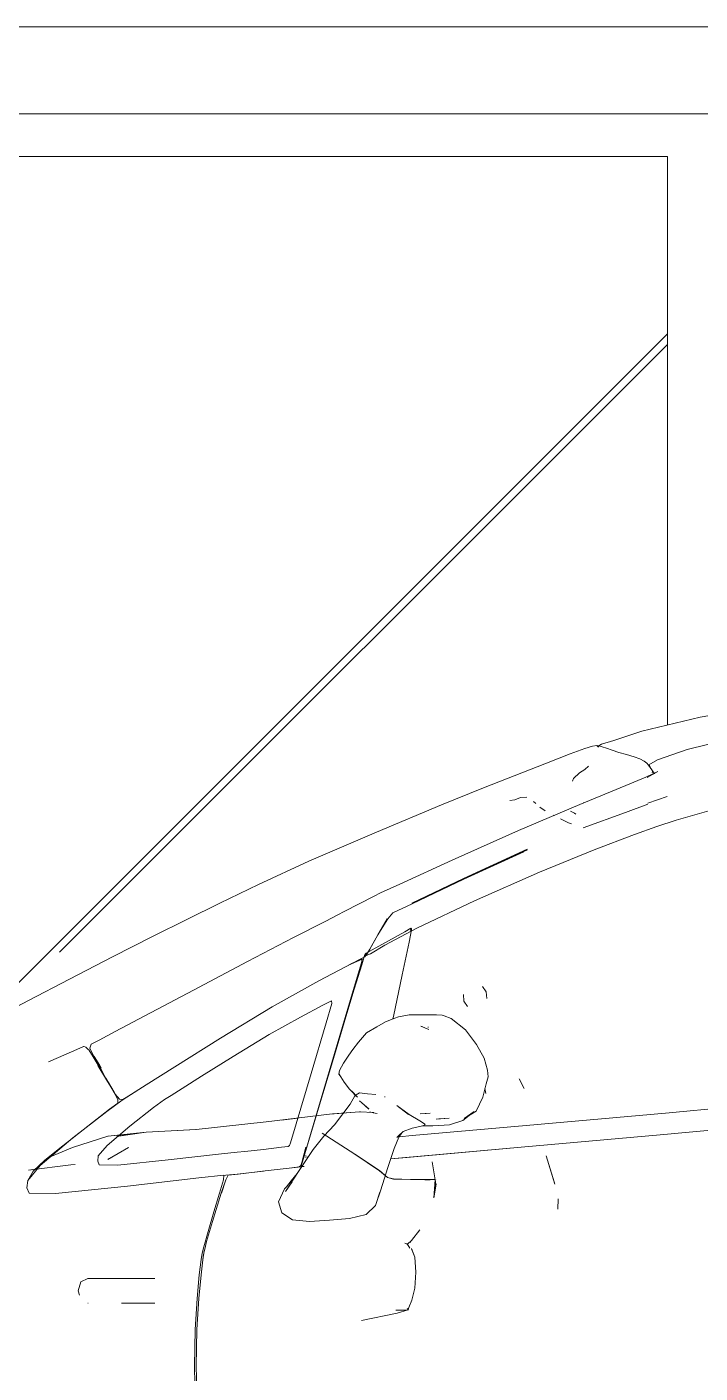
# Model space of a CAD drawing. Header units: millimetres. Extents: x -50912 to 58751, y -45352 to 5553.
# Drawn here: x 38179 to 38953, y 849 to 2399 of the extents above; entities that cross this region are included whole.
import ezdxf

# ---------------------------------------------------------------- set-up
doc = ezdxf.new("R2010")
doc.units = ezdxf.units.MM
for name, color, linetype, lineweight in [('A-DOOR', 31, 'Continuous', 9), ('A-GENM', 13, 'Continuous', 9), ('G-IMPT', 8, 'Continuous', 9)]:
    doc.layers.add(name, color=color, linetype=linetype, lineweight=lineweight)

# ---------------------------------------------------------------- blocks, each defined once
blk = doc.blocks.new('Porta correr 4 folhas - 350 x 210-3791413-D')
at = {"layer": 'A-DOOR'}
h = blk.add_hatch(dxfattribs=at)
h.set_pattern_fill('FP_14', color=256, style=0, pattern_type=2)
h.set_pattern_definition([(45, (-40507.151, 200), (969.8676610754685, 2586.313762867916), [17145, -2286, 5715, -1143]), (45, (-38986.961, 771.5), (-1883.159708588202, 266.713606795754), [3429, -377.19, 6858, -857.25]), (45, (-39935.651, 1171.55), (3661.250420559895, 4744.269308760835), [9144, -1600.2, 4572, -1143])])
h.paths.add_polyline_path([(-40894.65077199631, 250.000000000006), (-40119.6507719963, 250.000000000006), (-40119.6507719963, 397.2085192709241), (-40166.69483026078, 398.0827458983932), (-40403.05966707982, 403.6007067972524), (-40499.45843186368, 406.6420906898459), (-40501.39799273771, 408.9318183242878), (-40501.97166226533, 414.1908224562029), (-40501.97175358414, 438.6201086777461), (-40503.98222832291, 438.6201086777461), (-40504.52512555593, 408.4095241165516), (-40505.99279438047, 406.6420906898459), (-40547.34021274412, 404.6296104819492), (-40582.87779196384, 402.6102986414427), (-40622.91012826384, 395.5696736341108), (-40642.01100806416, 394.5781920910194), (-40699.66029363647, 395.1294611313099), (-40701.68912345437, 398.5778644091965), (-40788.9149602465, 394.1947249236687), (-40793.29239398785, 383.3396871221368), (-40798.12314785752, 370.5415767168946), (-40804.11401217843, 360.5639474622666), (-40807.63929754763, 352.7635867377609), (-40822.93232121754, 330.5595427354907), (-40831.56418436785, 317.5493787411256), (-40838.86830080499, 309.2707701058046), (-40844.37000257128, 302.3187504228748), (-40860.16930476382, 287.0661012130665), (-40872.54468378617, 274.3547661968535), (-40881.45730751567, 267.515572075952), (-40888.04057125079, 261.7402701871579), (-40894.65077199631, 257.6384532526411), (-40894.65077199631, 251.3893261555215)])
h.paths.add_polyline_path([(-40855.83443889619, 1071.06472476778), (-40847.14408513007, 1081.756697944189), (-40850.11451419871, 1080.988396025438), (-40855.03221578111, 1072.456526039715)])
h.paths.add_polyline_path([(-40832.39513595005, 1097.379798144827), (-40828.5539389141, 1099.145336202029), (-40817.67059630722, 1109.031749388586), (-40832.02105233289, 1097.675821258223)])
h.paths.add_polyline_path([(-40803.7681639674, 1120.033108363216), (-40747.09741540411, 1163.731220783026), (-40746.33451882045, 1164.307978919866), (-40750.41564891017, 1164.650561404538), (-40757.18404924301, 1173.813212932556), (-40768.41787220694, 1193.576450745578), (-40784.46413808958, 1222.93607703003), (-40785.80559032235, 1221.665272623653), (-40784.24396845861, 1219.385050873823), (-40757.1873168008, 1173.501613431986), (-40752.19367200747, 1163.32271753836), (-40752.04167149367, 1160.181088217484), (-40774.21332863958, 1143.321573447193), (-40803.46794600366, 1120.270678559067)])
h.paths.add_polyline_path([(-40823.08908867891, 1211.562907849101), (-40817.31344248378, 1214.734906123176), (-40793.33365934467, 1231.907001902247), (-40765.86085443985, 1248.190226536144), (-40609.87889929648, 1331.742399780002), (-40516.79818291334, 1378.87884951825), (-40430.07248719213, 1421.614546590868), (-40319.49211037756, 1474.079024557653), (-40285.64016054395, 1489.306274849513), (-40339.04734384541, 1465.332647048386), (-40426.77345992803, 1423.803611660283), (-40491.69648088696, 1392.118492814753), (-40613.16185245879, 1330.633145008994), (-40652.021009834, 1310.05106125521), (-40772.05555667364, 1245.599247861912), (-40803.3801886352, 1225.990715984139), (-40822.30825714191, 1212.134511925267)])
h.paths.add_polyline_path([(-40894.65077199631, 1257.387711608022), (-40795.45682148477, 1309.221081728709), (-40696.74906967679, 1359.77235827509), (-40615.78086941321, 1399.305581759137), (-40572.15751255419, 1420.041547451002), (-40516.06311221886, 1445.463537959919), (-40413.32174384, 1489.380728364973), (-40331.30951515561, 1523.166259280256), (-40218.86321661469, 1566.747015918273), (-40205.63105543479, 1571.069956673112), (-40200.52410958982, 1571.823930359554), (-40197.81266277447, 1571.446920686631), (-40193.24290660074, 1573.917000649051), (-40143.06098774246, 1589.70596693177), (-40119.6507719963, 1595.331955960818), (-40119.6507719963, 2250.00000000001), (-40894.65077199631, 2250.00000000001), (-40894.65077199631, 1275.686964456844)])
h.paths.add_polyline_path([(-40490.02332816771, 1260.379612323062), (-40489.21995533067, 1260.663574938851), (-40468.94306789301, 1328.157674476114), (-40471.87814472923, 1325.955044401384), (-40471.25603539248, 1325.225216467671), (-40472.67291190718, 1318.855873299087), (-40489.73360970001, 1261.35605377551)])
h.paths.add_polyline_path([(-40464.45476834521, 1333.845303768546), (-40463.66895470187, 1334.606037967127), (-40464.14391892676, 1334.291193568476)])
h.paths.add_polyline_path([(-40339.30355491913, 1452.358452144262), (-40261.80467483062, 1486.325040618753), (-40323.18872911265, 1459.68467013882), (-40334.21364985918, 1454.672455068563)])
h.paths.add_polyline_path([(-40216.97825833516, 1505.664754957025), (-40215.95399568793, 1505.742449273613), (-40216.97106156286, 1505.667750493803)])
for p, q in [((-38220.65077199631, 2398.999999999984), (-41918.65077199631, 2398.999999999984)), ((-41818.65077199631, 2298.999999999984), (-38320.65077199631, 2298.999999999984)), ((-40894.65077199631, 2250.000000000008), (-40119.6507719963, 2250.000000000008)), ((-40119.6507719963, 2250.000000000008), (-40119.6507719963, 1595.227221466765))]:
    blk.add_line(p, q, dxfattribs=at)
blk = doc.blocks.new('CRT_Fiat Punto - Punto_dwg-985961-D')
at = {"layer": 'G-IMPT'}
for p, q in [((-39965.31840309646, 1625.364737382866), (-40082.23860210724, 1604.322922111295)), ((-40082.23860210724, 1604.322922111295), (-40149.0732578401, 1588.261086372969)), ((-40149.0732578401, 1588.261086372969), (-40181.57802550605, 1577.705180806422)), ((-40030.47404851111, 1583.773771775032), (-40096.93305293824, 1567.146307378819)), ((-40231.78188370644, 1562.084825815034), (-40214.68465256446, 1568.255008950557)), ((-40206.07644006049, 1571.069911013716), (-40214.68465256446, 1568.255008950557)), ((-40200.96012155627, 1571.823930359561), (-40206.0764400605, 1571.069911013716)), ((-40200.96012155627, 1571.823930359561), (-40200.52380032164, 1571.823976018956)), ((-40199.15303752449, 1569.679600680242), (-40200.96012155627, 1571.823930359561)), ((-40200.96012155627, 1571.823930359561), (-40200.52380032163, 1571.823930359561)), ((-40198.69130592742, 1571.446920686636), (-40200.52380032163, 1571.823976018956)), ((-40198.69130592742, 1571.446920686636), (-40194.93970125558, 1570.315937327277)), ((-40198.48656917396, 1571.296107685587), (-40195.50864022002, 1573.181201709593)), ((-40198.48656917396, 1571.296107685587), (-40198.43261317885, 1570.89293582168)), ((-40181.57802550605, 1577.705180806422), (-40195.50864022002, 1573.181201709593)), ((-40194.93970125558, 1570.315937327277), (-40189.67969261684, 1568.556634952653)), ((-40189.67969261684, 1568.556634952653), (-40183.32242008628, 1566.294622574535)), ((-40175.73074565343, 1563.781300854071), (-40183.32242008628, 1566.294622574535)), ((-40096.93305293824, 1567.146307378819), (-40131.01923395305, 1555.459464112314)), ((-40296.12383293833, 1536.989460253711), (-40260.93815072105, 1550.81266122716)), ((-40231.78188370644, 1562.084825815034), (-40260.93815072105, 1550.81266122716)), ((-40175.73074565343, 1563.781300854071), (-40166.76775960475, 1561.268024793008)), ((-40166.76775960475, 1561.268024793008), (-40158.10863686883, 1558.77986140242)), ((-40158.10863686883, 1558.77986140242), (-40151.42857520387, 1556.34196901218)), ((-40151.42857520387, 1556.34196901218), (-40146.57995776691, 1553.875219880602)), ((-40146.57995776691, 1553.875219880602), (-40143.41512205554, 1551.300577584774)), ((-40143.41512205554, 1551.300577584774), (-40141.67846674375, 1549.139107207355)), ((-40131.01923395305, 1555.459464112314), (-40141.04087887011, 1549.553192313776)), ((-40296.12383293833, 1536.989460253711), (-40331.3095151556, 1523.166259280262)), ((-40220.93973935588, 1540.41227157995), (-40227.63404675391, 1533.719653579767)), ((-40214.70720830849, 1543.969275885324), (-40220.93973935588, 1540.41227157995)), ((-40210.51503607771, 1547.845987315535), (-40214.70720830849, 1543.969275885324)), ((-40167.5754287466, 1525.668896700924), (-40144.39312359231, 1535.142354851228)), ((-40130.78863114899, 1541.90711470478), (-40144.39312359231, 1535.142354851228)), ((-40130.788631149, 1541.90711470478), (-40143.11913498946, 1534.867165642232)), ((-40143.11913498946, 1534.867165642232), (-40137.58400563082, 1538.180120449996)), ((-40141.67846674375, 1549.139107207355), (-40139.62511782757, 1546.421140052227)), ((-40140.5532821283, 1548.731140460651), (-40141.04087887011, 1549.553192313776)), ((-40139.57594265285, 1547.276386289784), (-40140.5532821283, 1548.731140460651)), ((-40139.62511782757, 1546.421140052227), (-40135.13960677596, 1539.939970737431)), ((-40138.26707026772, 1545.014967483872), (-40139.57594265285, 1547.276386289784)), ((-40136.78487479693, 1541.772693428642), (-40138.26707026772, 1545.014967483872)), ((-40137.1492256584, 1540.13471751265), (-40136.78487479693, 1541.772693428642)), ((-40135.13960677596, 1539.939970737431), (-40134.71747438872, 1539.33992190664)), ((-40331.3095151556, 1523.166259280262), (-40379.67377892495, 1503.499750822062)), ((-40227.6340467539, 1533.719653579767), (-40228.91327360941, 1530.673054541138)), ((-40167.5754287466, 1525.668896700924), (-40220.38363068309, 1503.91794527456)), ((-40454.39516013907, 1472.146079481552), (-40379.67377892495, 1503.49961384386)), ((-40301.09541114182, 1508.645428321038), (-40295.4442840753, 1509.379448849299)), ((-40295.4442840753, 1509.379448849299), (-40288.72518362261, 1511.888798201888)), ((-40220.38363068309, 1503.91794527456), (-40290.96683190794, 1473.938895856409)), ((-40281.35114472395, 1512.458307908843), (-40288.72518362261, 1511.888798201888)), ((-40273.73529363832, 1507.372718181403), (-40271.25520147468, 1505.076672980215)), ((-40216.80667321953, 1505.667750493805), (-40216.10563994684, 1505.679989148323)), ((-40168.12016822859, 1494.738214050002), (-40142.13339418425, 1504.226237549182)), ((-40120.04015705931, 1513.151965526743), (-40142.2477024943, 1505.389091170342)), ((-40266.57964365399, 1500.748087029097), (-40260.5862537186, 1496.700335483256)), ((-40250.81055187438, 1491.58268345727), (-40250.19557575698, 1491.255813788425)), ((-40231.35117857811, 1496.094161277409), (-40226.52125866579, 1494.072271688425)), ((-40226.52452331295, 1494.069121189766), (-40225.14944479659, 1492.863484709998)), ((-40226.52125866579, 1494.072271688425), (-40225.14944479659, 1492.863484709998)), ((-40168.12016822859, 1494.738214050002), (-40216.5240415282, 1477.065377671053)), ((-40072.06317632808, 1496.653260640967), (-40109.68684225439, 1485.879422754105)), ((-40290.96683190794, 1473.938895856409), (-40367.47408926797, 1439.78141768715)), ((-40242.85456237194, 1487.353947445551), (-40233.52570754417, 1482.61413636084)), ((-40233.52570754417, 1482.61413636084), (-40230.17800593236, 1481.569083993905)), ((-40233.52260270492, 1482.617241200099), (-40230.17800593236, 1481.569083993905)), ((-40132.08022145089, 1478.690989319952), (-40157.43874496908, 1469.202874501976)), ((-40109.68684225439, 1485.879422754105), (-40132.08022145089, 1478.690989319952)), ((-40532.28909350328, 1438.442866691471), (-40454.39516013907, 1472.146079481552)), ((-40157.43874496908, 1469.202874501976), (-40203.95768405258, 1451.530129441823)), ((-40281.1951722106, 1452.403411142715), (-40354.46705008493, 1418.567009880319)), ((-40280.78414628404, 1451.505792981163), (-40354.46705008493, 1418.567009880319)), ((-40280.78414628404, 1451.505792981163), (-40354.46705008493, 1418.567009880319)), ((-40280.78414628404, 1451.505792981163), (-40354.33975167533, 1418.357113614555)), ((-40284.8772486703, 1449.189783378823), (-40354.03808001383, 1417.854312292259)), ((-40203.95768405258, 1451.530129441823), (-40266.96121926699, 1425.970453433132)), ((-40532.28909350328, 1438.442866691471), (-40590.17156163578, 1411.727140312349)), ((-40427.77038728646, 1412.280166975592), (-40367.47408926797, 1439.78141768715)), ((-40266.96121926699, 1425.970453433132), (-40341.77337137001, 1392.821774066523)), ((-40634.77572808472, 1390.092300742378), (-40590.17156163578, 1411.727140312349)), ((-40427.77038728646, 1412.280166975592), (-40449.72077897578, 1402.270302183957)), ((-40413.92449359078, 1390.209234467986), (-40354.46705008493, 1418.567009880319)), ((-40413.92449359078, 1390.209234467986), (-40354.33975167533, 1418.357113614555)), ((-40354.46705008493, 1418.567009880319), (-40413.39657959801, 1389.631049474867)), ((-40354.46705008493, 1418.567009880319), (-40413.3965339386, 1389.631049474867)), ((-40413.3965339386, 1389.631049474867), (-40354.03808001383, 1417.854312292259)), ((-40474.54661709382, 1389.601507842509), (-40457.31599201222, 1398.470892119406)), ((-40457.31599201222, 1398.470892119406), (-40449.72077897578, 1402.270302183957)), ((-40634.77572808472, 1390.092300742378), (-40672.83576090509, 1371.631885357955)), ((-40491.68889123475, 1380.734589173258), (-40499.01900578978, 1376.943123844457)), ((-40491.68889123475, 1380.734589173258), (-40474.54661709382, 1389.601507842509)), ((-40435.66900704162, 1379.048844093423), (-40413.39657959801, 1389.631049474867)), ((-40341.77337137001, 1392.821774066523), (-40407.94288378082, 1361.582525184574)), ((-40711.55748976274, 1352.428294735398), (-40672.83576090509, 1371.631885357955)), ((-40512.94005485927, 1369.742362372072), (-40549.85536084062, 1350.648011866077)), ((-40499.01900578978, 1376.943123844457), (-40512.94005485927, 1369.742362372072)), ((-40453.07048960125, 1353.762713555298), (-40442.33642105253, 1372.298969204553)), ((-40453.07048960125, 1353.762713555298), (-40441.65783103692, 1372.122906554828)), ((-40435.66900704162, 1379.048844093423), (-40441.65783103692, 1372.122906554828)), ((-40758.14770317099, 1328.564089258925), (-40711.55748976274, 1352.428294735398)), ((-40602.84935087919, 1323.033114905774), (-40549.85536084062, 1350.648011866077)), ((-40463.36641053928, 1335.406470093943), (-40453.07048960125, 1353.762713555298)), ((-40453.07048960125, 1353.762713555298), (-40462.06799415696, 1337.451189383357)), ((-40407.94288378082, 1361.582525184574), (-40445.01840859978, 1341.751346097165)), ((-40422.00383325455, 1357.429483060344), (-40440.71574061893, 1347.033864820525)), ((-40414.86174411228, 1361.397421973479), (-40422.00383325455, 1357.429483060344)), ((-40417.05179727464, 1345.269014828696), (-40414.05028524016, 1359.554106301268)), ((-40415.20600760949, 1359.772358275093), (-40415.4084697782, 1358.816569999139)), ((-40414.86099890321, 1359.772358275093), (-40415.4084697782, 1358.816569999139)), ((-40414.86174411228, 1361.397421973479), (-40414.35040448202, 1360.663766720424)), ((-40414.86174411228, 1361.397421973479), (-40414.35040448202, 1360.663812379825)), ((-40414.86174411228, 1361.397421973479), (-40414.05028524016, 1359.554106301268)), ((-40414.35040448202, 1360.663812379825), (-40414.05028524016, 1359.554106301268)), ((-40463.36641053928, 1335.406470093943), (-40468.11608405458, 1328.593425423979)), ((-40459.41075400498, 1336.647629587582), (-40466.5018872559, 1332.707976673282)), ((-40466.23998493255, 1330.03692455254), (-40462.06799415696, 1337.451189383357)), ((-40461.5880681945, 1331.759151493664), (-40445.01840859978, 1341.751346097165)), ((-40440.71574061893, 1347.033864820525), (-40459.41075400498, 1336.647629587582)), ((-40424.96484540047, 1307.60841044708), (-40417.05179727464, 1345.269014828696)), ((-40807.6485207466, 1302.900264156867), (-40758.14770317099, 1328.564089258925)), ((-40665.00663475804, 1290.271102175367), (-40602.84935087919, 1323.033114905774)), ((-40520.87255388987, 1300.795046161311), (-40482.29351065992, 1321.123113678604)), ((-40486.59622430018, 1318.855873299087), (-40471.17389413033, 1325.713070609684)), ((-40486.59622430018, 1318.855873299087), (-40482.38103464575, 1321.076924316582)), ((-40482.29351065992, 1321.123113678604), (-40468.11608405458, 1328.593425423979)), ((-40471.87814472923, 1321.534482050672), (-40481.27379926047, 1289.86824928156)), ((-40480.0313156442, 1291.249172201238), (-40471.57976054459, 1319.380910749602)), ((-40477.15432355997, 1323.830962195524), (-40472.63175314046, 1326.213977066844)), ((-40472.63175314046, 1326.213977066844), (-40471.17389413033, 1325.713070609684)), ((-40471.17389413033, 1325.713070609684), (-40472.63175314046, 1326.213977066844)), ((-40471.17389413033, 1325.713070609684), (-40471.87814472923, 1321.534482050672)), ((-40471.57976054459, 1319.380910749602), (-40468.37410532885, 1330.051581220216)), ((-40471.17389413033, 1325.713070609684), (-40471.56894730013, 1323.369068832298)), ((-40466.5018872559, 1332.707976673282), (-40468.37410532885, 1330.051581220216)), ((-40467.47717205832, 1331.446064981951), (-40468.37410532885, 1330.051581220216)), ((-40467.47717205832, 1331.446064981951), (-40468.37410532885, 1330.051581220216)), ((-40466.5018872559, 1332.707976673282), (-40467.47717205832, 1331.446064981951)), ((-40466.5018872559, 1332.707976673282), (-40467.47717205832, 1331.446064981951)), ((-40461.5880681945, 1331.759151493664), (-40466.23998493255, 1330.03692455254)), ((-40807.6485207466, 1302.900264156867), (-40855.10215342516, 1278.297905976355)), ((-40434.98032629841, 1259.9416396853), (-40424.96484540047, 1307.60841044708)), ((-40720.90871769693, 1260.676938676786), (-40665.00663475804, 1290.271102175367)), ((-40520.87255388987, 1300.795046161311), (-40574.53367343447, 1270.936469072336)), ((-40481.27379926047, 1289.86824928156), (-40505.88996940973, 1206.904090578292)), ((-40491.55871628289, 1252.878701114417), (-40480.0313156442, 1291.249172201238)), ((-40328.15801198929, 1288.175472653992), (-40332.40474720409, 1294.290248106568)), ((-40328.11175901622, 1288.04301473209), (-40328.15801198929, 1288.175472653992)), ((-40328.15801198929, 1288.175472653992), (-40327.59064827417, 1280.508665677005)), ((-40328.15801198929, 1288.175472653992), (-40328.11175901622, 1288.04301473209)), ((-40855.10215342516, 1278.297905976355), (-40899.34949165636, 1254.903398756553)), ((-40574.53367343447, 1270.936469072336), (-40633.95714634607, 1234.874628611912)), ((-40541.9112643222, 1259.152439771095), (-40516.14050490331, 1272.731499928135)), ((-40516.14050490331, 1272.731499928135), (-40506.36532943212, 1277.882199961205)), ((-40505.83778071454, 1274.606571713645), (-40512.41474345235, 1252.440188228536)), ((-40506.36532943212, 1277.882199961205), (-40505.83778071454, 1274.606571713645)), ((-40353.91342984948, 1277.310932367316), (-40354.48079356459, 1284.977762174003)), ((-40353.91342984948, 1277.310932367316), (-40349.66674029408, 1271.19617974444)), ((-40353.91342984948, 1277.310932367316), (-40353.86717687641, 1277.178474445415)), ((-40353.91342984948, 1277.310932367316), (-40353.86717687641, 1277.178474445415)), ((-40755.13655700292, 1242.565772049559), (-40720.90871769693, 1260.676938676786)), ((-40578.14104005898, 1238.953816655247), (-40541.9112643222, 1259.152439771095)), ((-40489.21995533067, 1260.663574938853), (-40490.02332816771, 1260.379612323064)), ((-40444.03668582185, 1253.667375945511), (-40433.26978816392, 1258.028784745576)), ((-40434.98032629841, 1259.9416396853), (-40435.57876129588, 1257.093475796161)), ((-40433.26978816392, 1258.028784745576), (-40429.01081622969, 1259.482602898731)), ((-40429.01081622969, 1259.482602898731), (-40416.86021042862, 1261.618869286874)), ((-40416.86021042862, 1261.618869286874), (-40405.11547104183, 1261.618869286874)), ((-40416.86021042862, 1261.618869286874), (-40413.84422436406, 1261.618869286874)), ((-40413.84422436406, 1261.618869286874), (-40410.12733866274, 1261.618869286874)), ((-40406.80706052496, 1261.618869286874), (-40395.06236679757, 1261.618914946275)), ((-40405.11547104183, 1261.618869286874), (-40395.63260705494, 1261.618914946275)), ((-40395.63260705494, 1261.618914946275), (-40392.61675796859, 1261.618914946275)), ((-40395.06236679757, 1261.618914946275), (-40385.57959412949, 1261.618914946275)), ((-40392.61675796859, 1261.618914946275), (-40385.57959412949, 1261.618914946275)), ((-40385.57959412949, 1261.618914946275), (-40378.80985740124, 1261.367582774228)), ((-40378.80985740124, 1261.367582774228), (-40376.59610700984, 1260.613586258089)), ((-40368.51964388831, 1257.353619185025), (-40376.59610700984, 1260.613586258089)), ((-40368.51964388831, 1257.353619185025), (-40352.24325462533, 1244.645763226139)), ((-40773.74066252186, 1232.72676473595), (-40755.13655700292, 1242.565772049559)), ((-40512.41474345235, 1252.440188228536), (-40529.64605342496, 1194.365311380799)), ((-40503.99227339109, 1211.491810198731), (-40491.55871628289, 1252.878701114417)), ((-40466.17629006835, 1240.922786998631), (-40475.35433189508, 1230.295789744941)), ((-40454.15695504477, 1247.908538352356), (-40466.17629006835, 1240.922786998631)), ((-40444.03668582185, 1253.667375945511), (-40454.15695504477, 1247.908538352356)), ((-40394.18899377788, 1244.909674563123), (-40403.50529227041, 1248.549641999863)), ((-40403.50529227041, 1248.549641999863), (-40401.29154187901, 1247.795668313425)), ((-40395.30889505747, 1247.544336141378), (-40394.52185081017, 1247.544336141378)), ((-40339.33429183535, 1227.417991857095), (-40352.24325462533, 1244.645763226139)), ((-40802.9720849103, 1220.286587014619), (-40791.84817639701, 1225.15346821193)), ((-40790.4438758641, 1225.229103009458), (-40791.84817639701, 1225.15346821193)), ((-40789.3266816438, 1224.984322961435), (-40787.72385403593, 1223.482904882881)), ((-40784.23638899806, 1223.516122097009), (-40782.77081354919, 1227.94935313463)), ((-40773.74066252186, 1232.72676473595), (-40782.77081354919, 1227.94935313463)), ((-40633.95714634607, 1234.874628611912), (-40686.47477185546, 1201.872013668662)), ((-40619.29317316514, 1213.944633213052), (-40578.14104005898, 1238.953816655247)), ((-40481.57300531431, 1221.975368444612), (-40475.35433189508, 1230.295789744941)), ((-40339.33429183535, 1227.417991857095), (-40330.55654597599, 1211.940710598308)), ((-40831.82015096908, 1207.696555139658), (-40802.9720849103, 1220.286587014619)), ((-40786.13737249357, 1221.979660428293), (-40787.72385403593, 1223.482904882881)), ((-40785.37358203595, 1221.255913265225), (-40786.13737249357, 1221.979660428293)), ((-40780.63870216653, 1213.553263658561), (-40785.37358203595, 1221.255913265225)), ((-40784.23638899806, 1223.516122097009), (-40780.14612855003, 1214.709633644799)), ((-40773.80915162315, 1201.829984190168), (-40780.63870216653, 1213.553263658561)), ((-40779.4668993028, 1213.605292545844), (-40780.14612855003, 1214.709633644799)), ((-40771.37358786236, 1200.499537738143), (-40779.4668993028, 1213.605292545844)), ((-40776.03520888689, 1208.048310581054), (-40779.4668993028, 1213.605292545844)), ((-40776.77345124594, 1209.455149793569), (-40779.40955109531, 1213.860505766964)), ((-40772.87249467387, 1203.248895731365), (-40779.40955109531, 1213.860505766964)), ((-40771.75447858436, 1199.890692457345), (-40776.77345124594, 1209.455149793569)), ((-40655.83548750084, 1190.974735591569), (-40619.29317316514, 1213.944633213052)), ((-40503.99227339109, 1211.491810198731), (-40516.18474886275, 1170.907611550204)), ((-40492.52719783458, 1205.927572972051), (-40486.26158655126, 1215.323798245797)), ((-40486.26158655126, 1215.323798245797), (-40481.57300531431, 1221.975368444612)), ((-40330.55654597599, 1211.940710598308), (-40326.64622922675, 1198.20494737751)), ((-40775.22294931145, 1203.494977072312), (-40765.21176039719, 1187.055492429454)), ((-40775.22294931145, 1203.494977072312), (-40765.37677347191, 1187.393235017633)), ((-40765.21176039719, 1187.055492429454), (-40773.80915162315, 1201.829984190168)), ((-40770.44770653168, 1196.143562406781), (-40772.33261791807, 1199.285248801912)), ((-40772.33261791807, 1199.285248801912), (-40764.84274111943, 1186.41931999724)), ((-40772.33261791807, 1199.285248801912), (-40770.44770653168, 1196.143562406781)), ((-40765.79610940943, 1188.614989265905), (-40771.75447858436, 1199.890692457345)), ((-40686.47477185546, 1201.872013668662), (-40719.41830353399, 1181.191250109409)), ((-40529.64605342496, 1194.365311380799), (-40546.86165656368, 1136.343068407407)), ((-40505.88996940973, 1206.904090578292), (-40530.48376645258, 1124.015201397347)), ((-40497.22212572824, 1197.451361795979), (-40497.86870850385, 1193.424111321125)), ((-40495.45807477593, 1190.269183699744), (-40497.86870850385, 1193.424111321125)), ((-40495.52240887174, 1190.317947939865), (-40497.59004918039, 1193.537369464964)), ((-40495.45807477593, 1190.269183699744), (-40497.59004918039, 1193.537369464964)), ((-40497.22212572824, 1197.451361795979), (-40492.52719783458, 1205.927572972051)), ((-40326.64622922675, 1198.20494737751), (-40326.16178298359, 1190.471957098974)), ((-40765.96797139428, 1188.950357565239), (-40760.34163738242, 1179.075804408059)), ((-40760.34163738242, 1179.075804408059), (-40765.79610940943, 1188.614989265905)), ((-40765.37677347191, 1187.393235017633), (-40757.31953295815, 1173.752991263438)), ((-40765.21176039719, 1187.055492429454), (-40757.31953295815, 1173.752991263438)), ((-40765.21176039719, 1187.055492429454), (-40757.31953295815, 1173.752991263438)), ((-40764.84274111943, 1186.41931999724), (-40757.31953295815, 1173.752991263438)), ((-40764.37153610252, 1185.633886983607), (-40757.31953295815, 1173.752991263438)), ((-40763.04887457834, 1183.640466031062), (-40760.34163738242, 1179.075804408059)), ((-40760.34154606362, 1179.075804408059), (-40763.04887457834, 1183.640466031062)), ((-40760.34163738242, 1179.075804408059), (-40756.43967630354, 1172.572604432347)), ((-40755.13911392937, 1170.40487871701), (-40760.18365585544, 1178.865200421582)), ((-40719.41830353399, 1181.191250109409), (-40737.72562294733, 1169.710490548696)), ((-40719.41830353399, 1181.154902820223), (-40736.36679917766, 1170.495398479219)), ((-40678.23617220147, 1176.894084086357), (-40655.83548750084, 1190.974735591569)), ((-40491.68245325923, 1184.339054864255), (-40495.52240887174, 1190.317947939865)), ((-40485.50784116182, 1176.34299794765), (-40491.68245325923, 1184.339054864255)), ((-40332.30365729058, 1166.814063625298), (-40328.31151889499, 1182.191670412002)), ((-40328.31151889499, 1182.191670412002), (-40326.16178298359, 1190.471957098974)), ((-40284.62953536526, 1176.759297535012), (-40290.35673099362, 1188.182800207043)), ((-40764.89269250397, 1150.513063945255), (-40747.18250673512, 1163.677582401865)), ((-40757.31953295815, 1173.752991263438), (-40752.23015350044, 1164.076736884204)), ((-40756.43967630354, 1172.572604432347), (-40755.13911392937, 1170.40487871701)), ((-40750.41564891017, 1164.65056140454), (-40755.13911392937, 1170.40487871701)), ((-40752.23015350044, 1164.076736884204), (-40752.04167149367, 1160.181088217485)), ((-40746.33461166111, 1164.30797891987), (-40750.41564891017, 1164.65056140454)), ((-40736.36679917766, 1170.495398479219), (-40747.18250673512, 1163.677582401865)), ((-40737.72562294733, 1169.710490548696), (-40746.33461166111, 1164.30797891987)), ((-40710.94793676123, 1154.891560776093), (-40698.55086151431, 1164.10673511057)), ((-40698.55086151431, 1164.10673511057), (-40690.97980230094, 1168.879192666897)), ((-40690.97980230094, 1168.879192666897), (-40678.23617220147, 1176.894084086357)), ((-40516.18474886275, 1170.907611550204), (-40526.98863063539, 1134.945205850008)), ((-40485.50784116182, 1176.34299794765), (-40476.43545518869, 1167.072039240169)), ((-40479.3639578412, 1168.290528841281), (-40484.76866112126, 1158.775806007446)), ((-40482.77156458695, 1173.867345232898), (-40476.43545518869, 1167.072039240169)), ((-40482.77156458695, 1173.867345232898), (-40478.37374214929, 1168.210570810082)), ((-40479.3639578412, 1168.290528841281), (-40477.96381231376, 1169.626911015418)), ((-40477.96381231376, 1169.626911015418), (-40473.96162884997, 1171.886914379898)), ((-40463.38682336414, 1153.369308955765), (-40474.17622803403, 1162.811446397209)), ((-40464.81883608071, 1170.96831572365), (-40473.96162884997, 1171.886914379898)), ((-40464.81883608071, 1170.96831572365), (-40455.43655975392, 1170.196922975782)), ((-40444.77191213919, 1167.02239823998), (-40444.99780745543, 1167.829871315874)), ((-40339.99543995984, 1150.876786732524), (-40332.30365729058, 1166.814063625298)), ((-40328.58501870616, 1171.129219452289), (-40329.66866346985, 1176.963987011062)), ((-40803.76816396793, 1120.033108362813), (-40764.89269250397, 1150.513063945255)), ((-40761.86593082081, 1152.995348687983), (-40786.81495800237, 1133.448616253095)), ((-40752.04167149367, 1160.181088217485), (-40761.86593082081, 1152.995348687983)), ((-40738.16970628011, 1133.548473362781), (-40710.94793676123, 1154.891560776093)), ((-40508.73377387364, 1147.244227533574), (-40581.63275142113, 1138.408517064812)), ((-40508.73377387364, 1147.244227533574), (-40533.79104904942, 1144.207163969202)), ((-40473.92309231565, 1150.189498601045), (-40508.73377387364, 1147.244227533574)), ((-40492.53602750909, 1148.614690609579), (-40508.73377387364, 1147.244227533574)), ((-40504.97093698918, 1147.612379282726), (-40508.73377387364, 1147.244227533574)), ((-40504.97093698918, 1147.612379282726), (-40473.92309231565, 1150.189498601045)), ((-40502.88224769673, 1135.079969571653), (-40484.76866112126, 1158.775806007446)), ((-40457.6961978432, 1149.313796951908), (-40473.92309231565, 1150.189498601045)), ((-40472.8829255046, 1150.189498601045), (-40473.92309231565, 1150.189498601045)), ((-40463.23370326286, 1153.2420740248), (-40472.08443390232, 1161.060693745396)), ((-40462.11936098294, 1149.914651837554), (-40458.2411427925, 1149.090100132233)), ((-40458.2411427925, 1149.090100132233), (-40453.8460601843, 1148.007161877432)), ((-40417.82362378681, 1147.097181433097), (-40431.10128623876, 1157.334350137074)), ((-40431.10128623876, 1157.334350137074), (-40417.03691230996, 1146.807118674269)), ((-40417.03691230996, 1146.807118674269), (-40404.51011870519, 1139.554978961063)), ((-40392.83665364313, 1148.587150416885), (-40404.18132535958, 1147.745008427381)), ((-40404.18132535958, 1147.745008427381), (-40397.38816535869, 1147.99596390937)), ((-40355.3546231783, 1140.210522394093), (-40342.00093782391, 1150.277929445665)), ((-40353.54591733194, 1142.332417485815), (-40339.99543995984, 1150.876786732524)), ((-40342.00093782391, 1150.277929445665), (-40353.54591733194, 1142.332417485815)), ((-40122.01029171742, 1148.682875350793), (-40282.14949934802, 1134.377682326991)), ((-39979.36239010279, 1161.749888156861), (-40122.01029171742, 1148.682875350793)), ((-40815.44011486615, 1110.796793432869), (-40786.81495800237, 1133.448616253095)), ((-40764.59618035477, 1111.277278722993), (-40738.16970628011, 1133.548473362781)), ((-40662.08653343529, 1129.572806596051), (-40581.63275142113, 1138.408517064812)), ((-40545.1466487185, 1142.830810085369), (-40563.74357132967, 1140.576772658091)), ((-40546.86165656368, 1136.343068407407), (-40553.39181841561, 1114.33462078988)), ((-40534.70401921489, 1109.263756219218), (-40526.98863063539, 1134.945205850008)), ((-40502.88224769673, 1135.079969571653), (-40515.08485955538, 1122.169682659044)), ((-40423.77655949304, 1127.453696727782), (-40413.34735876389, 1131.399684883952)), ((-40282.14949934802, 1134.377682326991), (-40413.46977161759, 1122.772911833536)), ((-40401.2540555109, 1134.132148898854), (-40413.34735876389, 1131.399684883952)), ((-40410.14322788454, 1142.816156248505), (-40409.40060387047, 1142.751145188812)), ((-40399.44210784708, 1136.408452669442), (-40404.51011870519, 1139.554978961063)), ((-40401.48827437834, 1134.089862843538), (-40399.8085701984, 1133.942822193179)), ((-40401.2540555109, 1134.132148898854), (-40398.32874901646, 1135.576835171837)), ((-40396.79258413385, 1133.942822193179), (-40399.8085701984, 1133.942822193179)), ((-40399.44210784708, 1136.408452669442), (-40398.32874901646, 1135.576835171837)), ((-40396.79258413385, 1133.942822193179), (-40389.75546595415, 1133.942822193179)), ((-40382.96230595326, 1134.193777675168), (-40389.75546595415, 1133.942822193179)), ((-40370.84160705977, 1142.883606358174), (-40386.01002530142, 1141.722248082392)), ((-40370.32803011886, 1135.196104257747), (-40382.96230595326, 1134.193777675168)), ((-40370.84160705977, 1142.883606358174), (-40382.73547004978, 1141.973203564381)), ((-40370.32803011886, 1135.196104257747), (-40355.3546231783, 1140.210522394093)), ((-39985.394202424, 1136.616830760127), (-40128.04210403863, 1123.549783709507)), ((-39985.39421383884, 1136.616807930426), (-40128.04210403863, 1123.549795124358)), ((-40128.04210403863, 1123.549749464957), (-39985.39421383884, 1136.616807930426)), ((-40841.53309267691, 1088.206987493863), (-40803.78290718391, 1120.021441676835)), ((-40763.74591099191, 1122.228583286157), (-40804.32679933387, 1109.031749388586)), ((-40719.5616740527, 1126.627581187981), (-40763.74591099191, 1122.228583286157)), ((-40763.74591099191, 1122.228583286157), (-40719.5616740527, 1126.627581187981)), ((-40719.5616740527, 1126.627581187981), (-40763.68491003235, 1122.228583286157)), ((-40763.68491003235, 1122.228583286157), (-40719.5616740527, 1126.627581187981)), ((-40719.5616740527, 1126.627581187981), (-40763.37406083129, 1122.228583286157)), ((-40763.37406083129, 1122.228583286157), (-40719.5616740527, 1126.627581187981)), ((-40719.5616740527, 1126.627581187981), (-40763.28666873804, 1122.228583286157)), ((-40763.28666873804, 1122.228583286157), (-40719.5616740527, 1126.627581187981)), ((-40719.5616740527, 1126.627581187981), (-40753.23913494069, 1122.228606115857)), ((-40719.5616740527, 1126.627581187981), (-40752.4930603306, 1122.228583286157)), ((-40752.4930603306, 1122.228583286157), (-40719.5616740527, 1126.627581187981)), ((-40719.5616740527, 1126.627581187981), (-40751.16574154753, 1122.228583286157)), ((-40751.16574154753, 1122.228583286157), (-40719.5616740527, 1126.627581187981)), ((-40719.5616740527, 1126.627581187981), (-40662.08653343529, 1129.572806596051)), ((-40719.5616740527, 1126.627581187981), (-40662.36030720286, 1129.572806596051)), ((-40662.36030720286, 1129.572806596051), (-40719.5616740527, 1126.627581187981)), ((-40530.48376645258, 1124.015201397347), (-40539.81243864275, 1092.574526068494)), ((-40527.29505087457, 1106.631971183217), (-40515.08485955538, 1122.169682659044)), ((-40516.8493671017, 1125.59761925303), (-40479.26044797945, 1101.264023720844)), ((-40434.11905301995, 1107.708962301056), (-40428.74489587906, 1120.82501330365)), ((-40430.98006052947, 1120.50253237021), (-40423.77655949304, 1127.453696727782)), ((-40430.98006052947, 1120.50253237021), (-40427.08575578632, 1124.729665939243)), ((-40428.74489587906, 1120.82501330365), (-40425.46613449914, 1125.823307073855)), ((-40413.46977161759, 1122.772911833536), (-40428.32846036548, 1121.459846642216)), ((-40128.04210403863, 1123.549795124358), (-40288.18138015833, 1109.244545026305)), ((-40128.04210403863, 1123.549749464957), (-40288.18138015833, 1109.244545026305)), ((-40128.04210403863, 1123.549783709507), (-40288.18133449894, 1109.244556441155)), ((-40836.29239796475, 1094.295782747349), (-40815.44011486615, 1110.796793432869)), ((-40804.32679933387, 1109.031749388586), (-40832.75209498472, 1097.243359199343)), ((-40774.60718663143, 1099.277725634833), (-40764.59618035477, 1111.277278722993)), ((-40763.85037970109, 1095.356176672975), (-40739.98576329001, 1109.031760803437)), ((-40739.98576329001, 1109.031760803437), (-40762.96824007643, 1095.834915491016)), ((-40636.30193921794, 1101.303325050136), (-40694.25367266156, 1094.644198220479)), ((-40614.99068782189, 1103.523045408205), (-40636.30193921794, 1101.303325050136)), ((-40614.99068782189, 1103.523045408205), (-40605.92880351096, 1104.331719056877)), ((-40605.92880351096, 1104.331719056877), (-40584.72503434453, 1106.757797077143)), ((-40584.72503434453, 1106.757797077143), (-40563.91000931703, 1109.226406829312)), ((-40563.91000931703, 1109.226406829312), (-40556.01467703874, 1110.162812651896)), ((-40556.01467703874, 1110.162812651896), (-40554.64115094199, 1111.290850979899)), ((-40554.64115094199, 1111.290850979899), (-40553.39181841561, 1114.33462078988)), ((-40527.29505087457, 1106.631971183217), (-40544.34952198763, 1081.383075886495)), ((-40540.3022270358, 1091.884703840267), (-40538.19116463694, 1100.681307032189)), ((-40540.3022270358, 1091.884703840267), (-40538.19116463694, 1100.681307032189)), ((-40535.74395772893, 1109.200015695614), (-40538.19116463694, 1100.681307032189)), ((-40535.74395772893, 1109.200015695614), (-40537.80187258519, 1100.715699975889)), ((-40537.63051285375, 1099.522505682855), (-40534.70401921489, 1109.263756219218)), ((-40451.06891844565, 1082.246186955844), (-40479.26058495764, 1101.146884527932)), ((-40451.06878146745, 1082.435924596128), (-40479.26044797945, 1101.264023720844)), ((-40441.38935375985, 1086.131345375215), (-40434.11905301995, 1107.708962301056)), ((-40425.4003447659, 1097.118561057157), (-40288.18133449894, 1109.244556441155)), ((-40288.18138015833, 1109.244545026305), (-40419.55087326203, 1097.635459719469)), ((-40288.18138015833, 1109.244545026305), (-40419.55087326203, 1097.635459719469)), ((-40841.53309267691, 1088.206987493863), (-40855.83442937308, 1071.064724767784)), ((-40806.36193014911, 1088.953530112812), (-40854.96252697732, 1083.05982606436)), ((-40849.66101394321, 1081.77518740625), (-40836.29239796475, 1094.295782747349)), ((-40834.7150574773, 1093.952974318652), (-40837.10685873302, 1093.532986230697)), ((-40833.86734178428, 1094.667397618118), (-40836.46584767244, 1094.133335594578)), ((-40806.36193014911, 1088.953530112812), (-40801.42797529193, 1089.471376207691)), ((-40775.22404513707, 1093.298786899821), (-40774.60718663143, 1099.277725634833)), ((-40773.46816721751, 1089.089595127381), (-40775.22404513707, 1093.298786899821)), ((-40752.19353466094, 1088.816049656815), (-40773.46816721751, 1089.089595127381)), ((-40763.85037970109, 1095.356176672975), (-40762.96824007643, 1095.834915491016)), ((-40694.25367266156, 1094.644198220479), (-40752.19353466094, 1088.816049656815)), ((-40582.52342935374, 1081.993793202728), (-40541.20701372329, 1086.574789476389)), ((-40582.52342935374, 1081.99379202188), (-40554.83835389432, 1085.277194963285)), ((-40554.83835389432, 1085.277194963285), (-40543.55929473692, 1086.614855600646)), ((-40543.55929473692, 1086.614855600646), (-40541.59717330366, 1088.22639273923)), ((-40541.59726462245, 1088.226438398631), (-40540.3022270358, 1091.884703840267)), ((-40541.59726462245, 1088.226438398631), (-40541.07104002752, 1087.204272806377)), ((-40541.59717330366, 1088.22639273923), (-40539.81243864275, 1092.574526068494)), ((-40541.59717330366, 1088.22639273923), (-40539.81243864275, 1092.574526068494)), ((-40539.81243864275, 1092.574526068494), (-40541.20701372329, 1088.114721259571)), ((-40541.20701372329, 1088.114721259571), (-40540.3022270358, 1091.884703840267)), ((-40541.20701372329, 1088.114721259571), (-40540.3022270358, 1091.884703840267)), ((-40541.07104002752, 1087.204272806377), (-40540.3022270358, 1091.884703840267)), ((-40541.07104002752, 1087.204272806377), (-40537.81904051991, 1087.184102766046)), ((-40537.81904051991, 1087.184102766046), (-40539.21933651599, 1087.060378139176)), ((-40532.99423390566, 1098.194413977556), (-40536.49121948343, 1097.894668138164)), ((-40536.01488779052, 1099.491455550134), (-40535.96316851246, 1099.664826035343)), ((-40536.01488779052, 1099.61979946478), (-40535.96316851246, 1099.664826035343)), ((-40447.67094583348, 1066.449398332099), (-40441.38935375985, 1086.131345375215)), ((-40419.55087326203, 1097.635459719469), (-40438.06443033979, 1095.999427375177)), ((-40419.55087326203, 1097.635459719469), (-40438.06443033979, 1095.999427375177)), ((-40438.06442733236, 1095.999436300975), (-40425.4003447659, 1097.118561057157)), ((-40387.08439100371, 1071.916272593865), (-40390.28771759, 1092.447296147991)), ((-40387.08439100371, 1071.916272593865), (-40390.28771759, 1092.447296147991)), ((-40387.08429968491, 1071.916272593865), (-40390.28771759, 1092.447296147991)), ((-40250.06294896427, 1069.48809424116), (-40259.43568247627, 1099.47086490048)), ((-40249.23327199122, 1066.815717997792), (-40259.43568247627, 1099.47086490048)), ((-40855.83443889619, 1071.064724767784), (-40856.71548269523, 1062.523414700933)), ((-40855.83443889619, 1071.064724767784), (-40849.66101394321, 1081.77518740625)), ((-40850.02857212015, 1083.577672159239), (-40854.96252697732, 1083.05982606436)), ((-40844.98124562073, 1084.073867287091), (-40847.53765346582, 1083.76385529405)), ((-40741.04378292678, 1064.445378691129), (-40658.8837091024, 1073.958469201382)), ((-40658.8837091024, 1073.958469201382), (-40630.32411913826, 1077.129491761566)), ((-40630.65140572363, 1071.908693133322), (-40635.15214418543, 1056.246263004039)), ((-40627.82399298465, 1071.908693133322), (-40633.14148680907, 1056.246263004039)), ((-40632.76443147675, 1056.246263004039), (-40627.82399298465, 1071.908693133322)), ((-40632.76443147675, 1056.246263004039), (-40627.82399298465, 1071.908693133322)), ((-40630.32411913826, 1077.129491761566), (-40630.65140572363, 1071.908693133322)), ((-40630.40948988673, 1076.858835645983), (-40627.81084307719, 1077.129503176417)), ((-40627.82399298465, 1071.908693133322), (-40625.04625767378, 1077.129491761566)), ((-40627.81084307719, 1077.129503176417), (-40614.86539842592, 1078.284777337034)), ((-40625.04625767378, 1077.129491761566), (-40613.66154266279, 1078.345561414432)), ((-40614.86539842592, 1078.284777337034), (-40584.57417568408, 1081.750576989185)), ((-40613.66154266279, 1078.345561414432), (-40582.52342935374, 1081.993793202728)), ((-40559.23439534994, 1058.419553458857), (-40544.34952198763, 1081.383075886495)), ((-40559.23439534994, 1058.419553458857), (-40551.52759090775, 1069.48156414854)), ((-40558.2054150921, 1063.770481379558), (-40552.74258739474, 1070.464200912793)), ((-40552.74258739474, 1070.464200912793), (-40545.9504082347, 1078.91332109963)), ((-40451.06891844565, 1082.246186955844), (-40441.67162017598, 1074.399504769161)), ((-40451.06878146745, 1082.435924596128), (-40441.67148319777, 1074.618726967551)), ((-40435.10219123932, 1072.659756032956), (-40441.67162017598, 1074.399504769161)), ((-40435.10205426111, 1072.884925368308), (-40441.67148319777, 1074.618726967551)), ((-40415.39399574813, 1072.079835982604), (-40435.10219123932, 1072.659756032956)), ((-40415.39390442933, 1072.306991501894), (-40435.10205426111, 1072.884925368308)), ((-40395.13880063462, 1072.078762986684), (-40415.39399574813, 1072.079835982604)), ((-40395.13870931581, 1072.277529773488), (-40415.39390442933, 1072.306991501894)), ((-40392.61479461435, 1071.958815740619), (-40398.74676083135, 1071.961692282873)), ((-40386.92846414976, 1072.075521169223), (-40395.13880063462, 1072.078762986684)), ((-40395.13870931581, 1072.277529773488), (-40386.92837283097, 1072.189121758568)), ((-40387.79809309859, 1071.97107528975), (-40392.61479461435, 1071.958815740619)), ((-40388.56864114754, 1051.075358686088), (-40387.08439100371, 1071.916272593865)), ((-40387.08439100371, 1071.916272593865), (-40388.56864114754, 1051.075358686088)), ((-40387.08429968491, 1071.916272593865), (-40388.56864114754, 1051.075358686088)), ((-40387.77987499764, 1071.971954233217), (-40387.79809309859, 1071.97107528975)), ((-40386.24457764365, 1066.844620398538), (-40386.92837283097, 1072.189121758568)), ((-40386.24457764365, 1066.844620398538), (-40386.92837283097, 1072.189121758568)), ((-40385.6116926883, 1072.013584191953), (-40385.61525412156, 1072.0134129692)), ((-40385.6011910261, 1072.014086445363), (-40385.6116926883, 1072.013584191953)), ((-40250.06294896427, 1069.48809424116), (-40249.23327199122, 1066.815717997792)), ((-40856.71548269523, 1062.523414700933), (-40854.20722916826, 1056.510294196951)), ((-40854.20722916826, 1056.510294196951), (-40823.8146882159, 1056.119558166647)), ((-40823.8146882159, 1056.119558166647), (-40741.04378292678, 1064.445378691129)), ((-40635.15214418543, 1056.246263004039), (-40641.73942594784, 1034.86036990242)), ((-40633.14148680907, 1056.246263004039), (-40638.99584386882, 1037.686293003462)), ((-40567.2126907596, 1046.576201181047), (-40560.40587859786, 1061.347085849093)), ((-40560.40587859786, 1061.347085849093), (-40559.29156091981, 1062.574296395768)), ((-40559.29156091981, 1062.574296395768), (-40558.2054150921, 1063.770481379558)), ((-40455.53888247126, 1042.411144926965), (-40450.55625469277, 1057.70089161156)), ((-40450.07902263495, 1059.020448296479), (-40454.52127140425, 1045.781339501136)), ((-40450.55625469277, 1057.70089161156), (-40454.52127140425, 1045.781339501136)), ((-40450.07902263495, 1059.020448296479), (-40447.67094583348, 1066.449398332099)), ((-40388.56864114754, 1051.075358686088), (-40386.24457764365, 1066.844620398538)), ((-40386.24457764365, 1066.844620398538), (-40388.56864114754, 1051.075358686088)), ((-40386.24448632485, 1066.823331702886), (-40388.56864114754, 1051.075358686088)), ((-40388.56864114754, 1051.075358686088), (-40385.91541902283, 1066.807836043718)), ((-40385.91541902283, 1066.807836043718), (-40388.56864114754, 1051.075358686088)), ((-40386.24448632485, 1066.823331702886), (-40386.24457764365, 1066.844620398538)), ((-40386.24457764365, 1066.844620398538), (-40386.24448632485, 1066.823331702886)), ((-40563.4844180416, 1033.900517977493), (-40567.2126907596, 1046.576201181047)), ((-40455.53888247126, 1042.411144926965), (-40466.5334835613, 1031.714465720135)), ((-40245.68060532891, 1038.046305964411), (-40245.48299144198, 1049.89492048817)), ((-40245.68060532891, 1038.046305964411), (-40245.48299144198, 1049.89492048817)), ((-40245.68060532891, 1038.046305964411), (-40245.49481722681, 1049.779328007462)), ((-40641.73942594784, 1034.86036990242), (-40648.32670771023, 1012.469150966327)), ((-40643.3847167985, 1023.772829101933), (-40646.85948852292, 1012.254260703594)), ((-40638.99584386882, 1037.686293003462), (-40643.3847167985, 1023.772829101933)), ((-40550.99049920544, 1025.580108092013), (-40563.4844180416, 1033.900517977493)), ((-40550.99049920544, 1025.580108092013), (-40531.50041867219, 1023.875066207889)), ((-40531.50041867219, 1023.875066207889), (-40508.51209748245, 1025.47775113013)), ((-40508.51209748245, 1025.47775113013), (-40485.52382195212, 1027.080436052371)), ((-40466.5334835613, 1031.714465720135), (-40485.52382195212, 1027.080436052371)), ((-40648.32670771023, 1012.469150966327), (-40653.35115949991, 994.7647411116815)), ((-40646.85948852292, 1012.254260703594), (-40649.9719985609, 1000.87896009031)), ((-40414.14543943155, 1002.092033344994), (-40404.5743158228, 1014.089831399933)), ((-40404.5743158228, 1014.089831399933), (-40414.14361305552, 1002.092013369006)), ((-40414.14361305552, 1002.092013369006), (-40404.5743158228, 1014.089831399933)), ((-40414.13795128981, 1002.091964855893), (-40404.5743158228, 1014.089831399933)), ((-40653.35115949991, 994.7647411116815), (-40655.24976870658, 987.4392567052719)), ((-40652.21250536122, 992.134184598935), (-40653.23920264901, 987.4392567052719)), ((-40652.21250536122, 992.1342031480665), (-40653.07117605383, 988.5072700434163)), ((-40652.21250536122, 992.134184598935), (-40653.07117605383, 988.5072700434163)), ((-40652.21250536122, 992.134184598935), (-40653.07117605383, 988.5072700434163)), ((-40649.9719985609, 1000.87896009031), (-40652.21250536122, 992.134184598935)), ((-40420.25539781734, 998.055690941943), (-40422.06360141029, 998.8178176851482)), ((-40422.04661611316, 998.817672145808), (-40422.06360141029, 998.8178176851482)), ((-40422.04661611316, 998.817672145808), (-40421.99597983761, 998.8172383814998)), ((-40420.24051285266, 998.0555482563153), (-40420.25539781734, 998.055690941943)), ((-40420.24051285266, 998.0555482563153), (-40418.49623242092, 998.0778642884868)), ((-40420.24051285266, 998.0555482563153), (-40418.47390497389, 998.0776474063327)), ((-40420.24051285266, 998.0555482563153), (-40420.19585795861, 998.0551116382946)), ((-40418.49623242092, 998.0778642884868), (-40420.19585795861, 998.0551116382946)), ((-40418.47390497389, 998.0776474063327), (-40420.19585795861, 998.0551116382946)), ((-40419.20445538769, 998.0957142605114), (-40416.21490611623, 992.9631167530267)), ((-40414.14543943155, 1002.092033344994), (-40418.50367490326, 998.0779356313006)), ((-40416.12408956792, 999.7548427633564), (-40414.13795128981, 1002.091964855893)), ((-40410.40561488513, 982.6607385769083), (-40414.21401985164, 992.5430174473995)), ((-40410.33361000997, 982.6480117323462), (-40414.14827031441, 992.5334946086072)), ((-40656.21519107841, 980.0985484558154), (-40658.44053895763, 962.3484841943047)), ((-40654.24672298843, 979.8315529689888), (-40656.42997290006, 962.3484749197389)), ((-40655.24976870658, 987.4392567052719), (-40656.21519107841, 980.0985484558154)), ((-40654.24672298843, 979.8315529689888), (-40653.23920264901, 987.4392567052719)), ((-40654.24672298843, 979.8315529689888), (-40653.40695528777, 986.3712447939838)), ((-40654.24672298843, 979.8315529689888), (-40653.40695528777, 986.3712447939838)), ((-40654.24672298843, 979.831542980995), (-40653.40695528777, 986.3712447939838)), ((-40410.33361000997, 982.6480117323462), (-40409.14591767474, 965.5602313729174)), ((-40658.44053895763, 962.3484841943047), (-40661.04330744439, 935.1919220072817)), ((-40659.03265006802, 935.1919277147067), (-40656.42997290006, 962.3484749197389)), ((-40410.38132408386, 947.1458699151178), (-40409.14591767474, 965.5602313729174)), ((-40410.38132408386, 947.1458699151178), (-40409.14591767474, 965.5602313729174)), ((-40410.36917868324, 947.1695157773394), (-40409.14591767474, 965.5602313729174)), ((-40410.36917868324, 947.1695157773394), (-40409.14591767474, 965.5602313729174)), ((-40797.67970375634, 943.9369215150923), (-40794.91548362815, 954.4928142399327)), ((-40794.91548362815, 954.4928142399327), (-40786.62300588114, 958.0114503800191)), ((-40786.62300588114, 958.0114503800191), (-40771.42070836405, 958.0114503800191)), ((-40786.62300588114, 958.0114503800191), (-40786.5306825726, 958.0114503800191)), ((-40786.5306825726, 958.0114503800191), (-40786.48264888289, 958.0114503800191)), ((-40771.42070836405, 958.0114503800191), (-40747.92684628797, 958.0114503800191)), ((-40747.92684628797, 958.0114503800191), (-40724.55882152067, 958.011454660588)), ((-40724.55882152067, 958.011454660588), (-40709.73330537949, 958.011454660588)), ((-40709.64098207095, 958.011454660588), (-40709.73330537949, 958.011454660588)), ((-40709.64098207095, 958.011454660588), (-40709.56710516035, 958.011454660588)), ((-40413.78746972879, 933.3752457417615), (-40410.36917868324, 947.1695157773394)), ((-40410.36917868324, 947.1695157773394), (-40413.78746972879, 933.3752457417615)), ((-40797.67970375634, 943.9369215150923), (-40796.37920834441, 938.9706398921759)), ((-40786.62300588114, 929.8623969307342), (-40786.5306825726, 929.8623969307342)), ((-40786.5306825726, 929.8623969307342), (-40786.456805662, 929.8623969307342)), ((-40747.92684628797, 929.8623969307342), (-40724.55882152067, 929.8623969307342)), ((-40724.55882152067, 929.8623969307342), (-40709.73330537949, 929.8623969307342)), ((-40709.73330537949, 929.8623969307342), (-40709.64089075214, 929.8623969307342)), ((-40709.64089075214, 929.8623969307342), (-40709.59285706244, 929.8623969307342)), ((-40661.04330744439, 935.1919220072817), (-40663.14144823281, 899.6317670675453)), ((-40659.03265006802, 935.1919277147067), (-40661.13069953764, 899.6317670675453)), ((-40417.34844640204, 924.7531984393352), (-40413.78746972879, 933.3752457417615)), ((-40417.34844640204, 924.7531984393352), (-40413.78746972879, 933.3752457417615)), ((-40471.90622526076, 909.7188875654392), (-40430.88207545522, 918.3426927547987)), ((-40471.90617960136, 909.7188875654392), (-40430.87129983662, 918.3665726214497)), ((-40471.90617960136, 909.7188875654392), (-40430.870204011, 918.3661788091173)), ((-40430.88207545522, 918.3426927547987), (-40471.90617960136, 909.7188875654392)), ((-40425.96748018401, 921.8791845743349), (-40432.23829663904, 921.8791845743349)), ((-40430.87129983662, 918.3665726214497), (-40418.07534406376, 922.2142789172631)), ((-40430.87129983662, 918.3665726214497), (-40418.07534406376, 922.2142789172631)), ((-40430.870204011, 918.3661788091173), (-40430.87129983662, 918.3665726214497)), ((-40421.0901886433, 921.8791845743349), (-40425.96748018401, 921.8791845743349)), ((-40418.07534406376, 922.2142789172631), (-40421.09018864331, 921.8791845743349)), ((-40418.07534406376, 922.2142789172631), (-40421.0901886433, 921.8791845743349)), ((-40419.39878179776, 923.6619844181279), (-40418.07534406376, 922.2142789172631)), ((-40418.2466581358, 921.8320983171957), (-40418.11817258177, 922.1187309135336)), ((-40418.11817258177, 922.1187309135336), (-40418.07534406376, 922.2142789172631)), ((-40418.11817258177, 922.1187309135336), (-40418.07534406376, 922.2142789172631)), ((-40418.07534406376, 922.2142789172631), (-40417.34844640204, 924.7531984393352)), ((-40418.07534406376, 922.2142789172631), (-40417.34844640204, 924.7531984393352)), ((-40663.14144823281, 899.6317670675453), (-40663.99190023327, 857.1176140336711)), ((-40661.9811515381, 857.1176140336711), (-40661.13069953764, 899.6317670675453)), ((-40663.99190023327, 857.1176140336711), (-40662.85160235614, 809.0990375882467)), ((-40661.9811515381, 857.1176140336711), (-40660.84085366096, 809.0990375882467))]:
    blk.add_line(p, q, dxfattribs=at)
blk = doc.blocks.new('CRT_Fiat Punto - Fiat punto 2-985965-D')
blk.add_blockref('CRT_Fiat Punto - Punto_dwg-985961-D', (0, 0))

msp = doc.modelspace()

# ---------------------------------------------------------------- block references
at = {"layer": 'A-DOOR'}
msp.add_blockref('Porta correr 4 folhas - 350 x 210-3791413-D', (79035.34201728753, 0), dxfattribs=at)
at = {"layer": 'A-GENM', "color": 7}
msp.add_blockref('CRT_Fiat Punto - Fiat punto 2-985965-D', (79035.34201728753, 0), dxfattribs=at)

doc.saveas('drawing.dxf')
